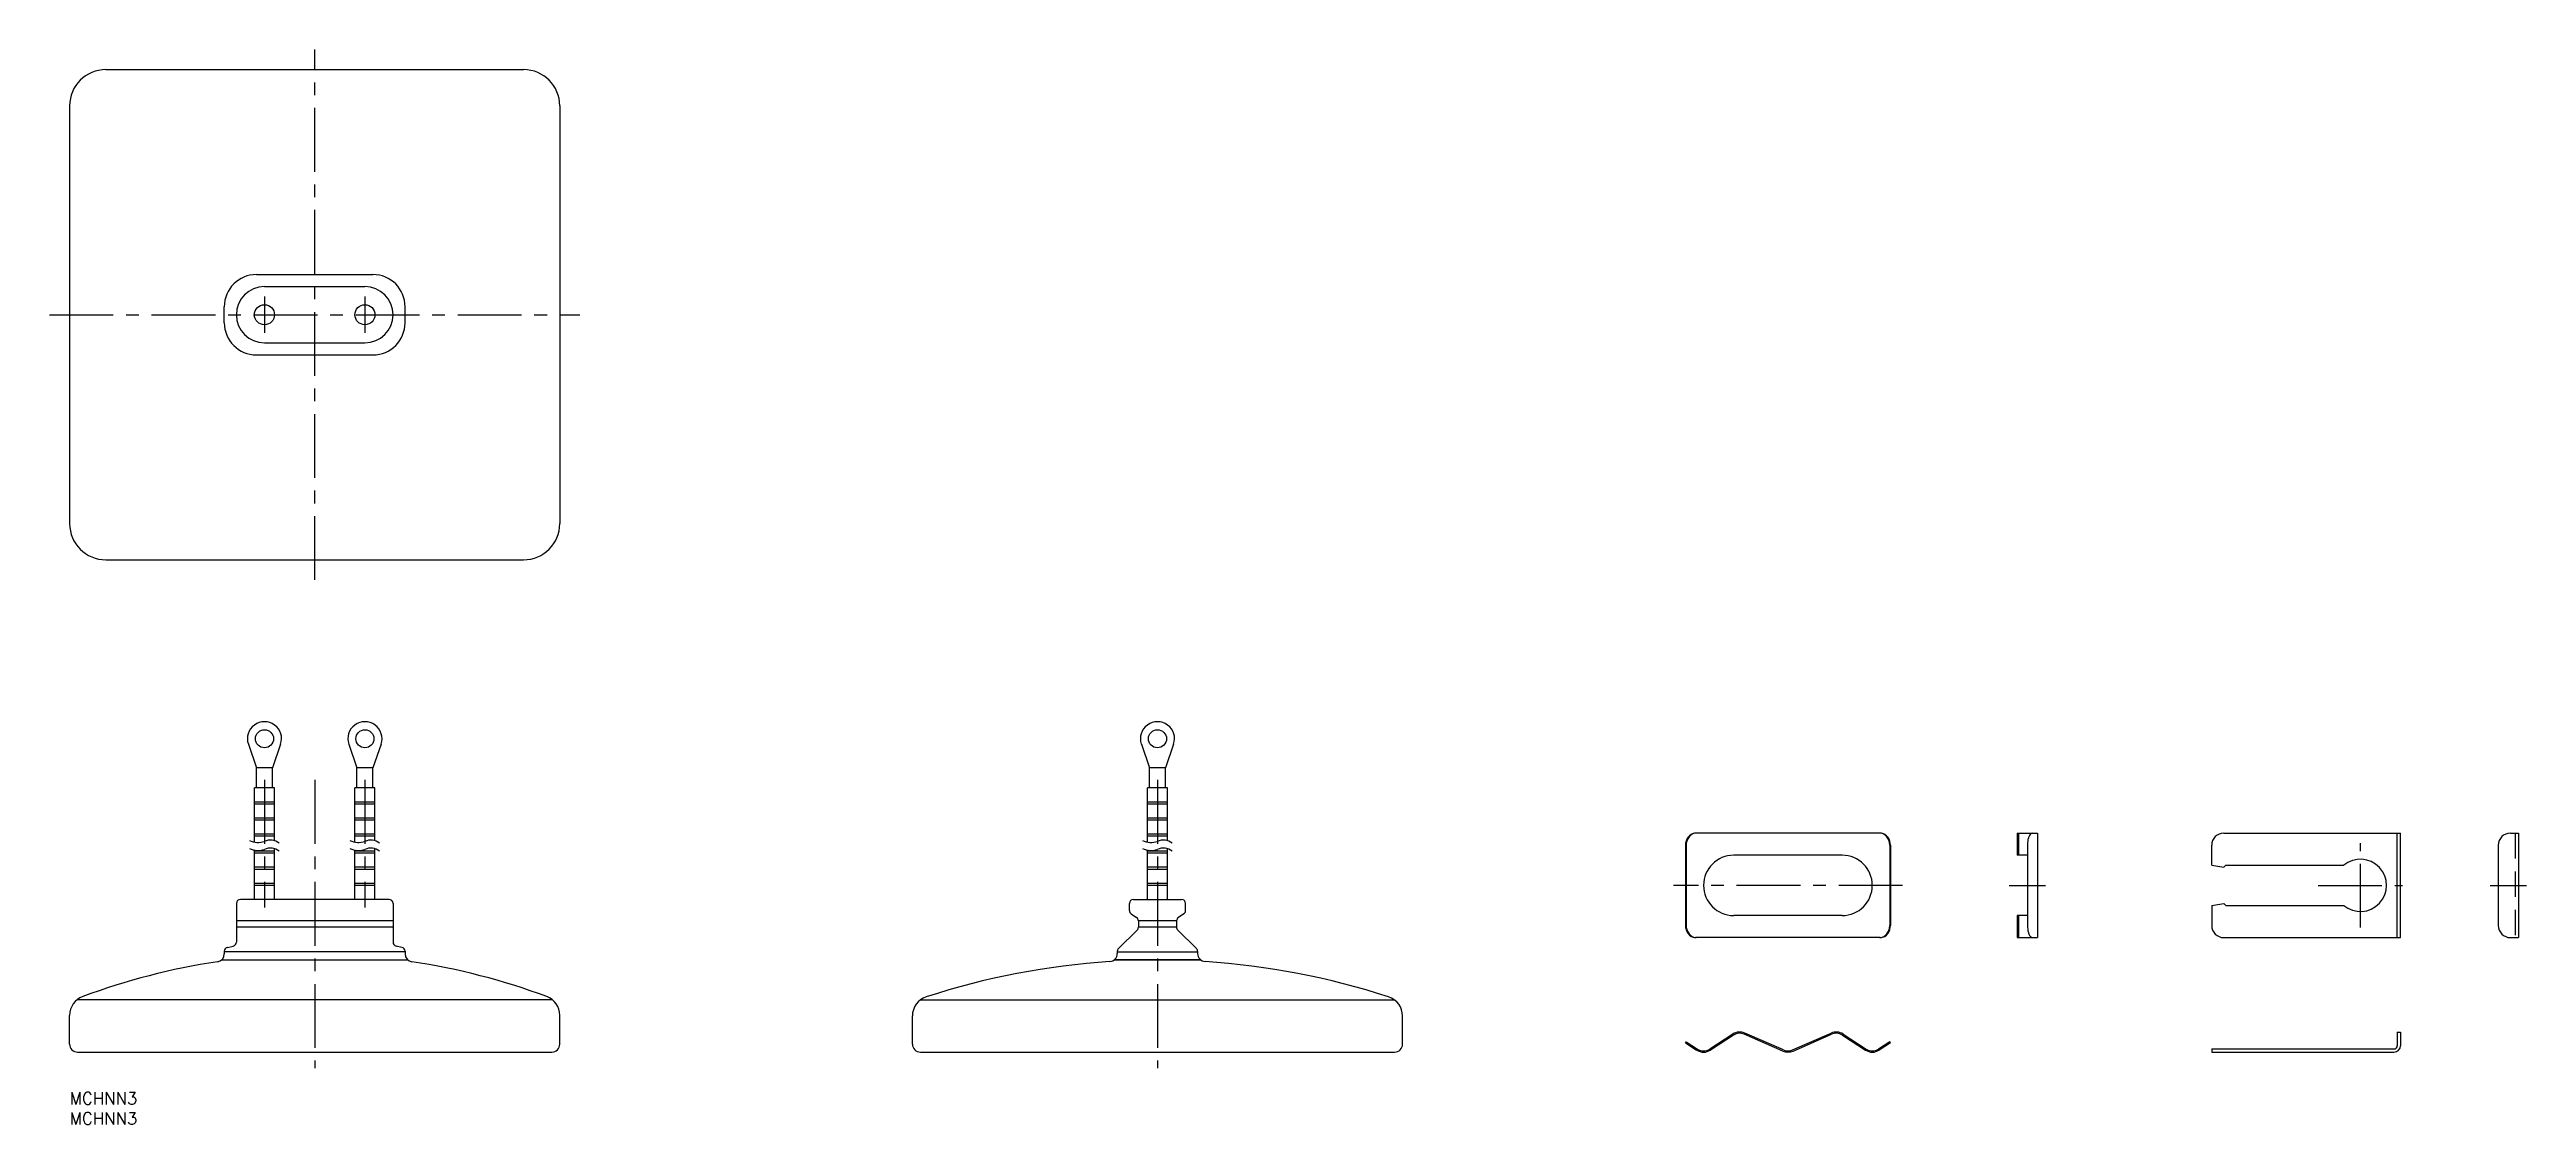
# Model space of a CAD drawing. Extents: x -5 to 611, y -8 to 260.
import ezdxf

# ---------------------------------------------------------------- set-up
doc = ezdxf.new("R2010")
doc.units = 0
doc.header["$LTSCALE"] = 0.5
doc.linetypes.add('CENTER', pattern=[50.8, 31.75, -6.35, 6.35, -6.35])
doc.linetypes.add('DASHED', pattern=[19.05, 12.7, -6.35])
for name, color, linetype in [('MSM_CENTER', 1, 'CENTER'), ('MSM_CONTINUOUS', 7, 'CONTINUOUS'), ('MSM_DASHED', 4, 'DASHED'), ('MSM_NARROW', 5, 'CONTINUOUS'), ('MSM_PART_NUMBER', 7, 'CONTINUOUS')]:
    doc.layers.add(name, color=color, linetype=linetype)
doc.styles.get("Standard").update_dxf_attribs({"font": 'txt.shx', "height": 3, "bigfont": 'bigfont.shx'})

# ---------------------------------------------------------------- blocks, each defined once
blk = doc.blocks.new('*U41')
at = {"layer": 'MSM_PART_NUMBER'}
blk.add_text('MCHNN3', height=3, dxfattribs=at).set_placement((0, -3))
blk = doc.blocks.new('*U42')
at = {"layer": 'MSM_PART_NUMBER'}
blk.add_text('MCHNN3', height=3, dxfattribs=at).set_placement((0, -8))

msp = doc.modelspace()

# ---------------------------------------------------------------- linework, layer by layer
at = {"layer": 'MSM_CENTER'}
for p, q in [((61, 127.54), (61, 259.54)), ((48.5, 198.04), (48.5, 189.04)), ((73.5, 198.04), (73.5, 189.04)), ((-5, 193.54), (127, 193.54)), ((48.5, 77.75), (48.5, 46)), ((61, 77.75), (61, 6)), ((73.5, 77.75), (73.5, 46)), ((270.76, 77.75), (270.76, 6)), ((570.15, 41.01), (570.15, 62.01)), ((456.18, 51.51), (399.18, 51.51)), ((482.76, 51.51), (491.76, 51.51)), ((559.65, 51.51), (580.65, 51.51)), ((602.49, 51.51), (611.49, 51.51))]:
    msp.add_line(p, q, dxfattribs=at)
at = {"layer": 'MSM_CONTINUOUS'}
for p, q in [((9, 254.54), (113, 254.54)), ((0, 245.54), (0, 141.54)), ((122, 245.54), (122, 141.54)), ((46.5, 203.54), (75.5, 203.54)), ((48.5, 200.54), (73.5, 200.54)), ((38.5, 191.54), (38.5, 195.54)), ((83.5, 191.54), (83.5, 195.54)), ((48.5, 186.54), (73.5, 186.54)), ((46.5, 183.54), (75.5, 183.54)), ((9, 132.54), (113, 132.54)), ((44.48, 86.62), (46.5, 80.75)), ((52.52, 86.62), (50.5, 80.75)), ((69.48, 86.62), (71.5, 80.75)), ((77.52, 86.62), (75.5, 80.75)), ((266.75, 86.62), (268.76, 80.75)), ((274.78, 86.62), (272.76, 80.75)), ((46.5, 75.75), (46.5, 80.75)), ((50.5, 80.75), (46.5, 80.75)), ((50.5, 75.75), (50.5, 80.75)), ((71.5, 75.75), (71.5, 80.75)), ((75.5, 80.75), (71.5, 80.75)), ((75.5, 75.75), (75.5, 80.75)), ((268.76, 75.75), (268.76, 80.75)), ((272.76, 80.75), (268.76, 80.75)), ((272.76, 75.75), (272.76, 80.75)), ((51, 75.75), (46, 75.75)), ((46, 62.29), (46, 75.75)), ((51, 62.61), (51, 75.75)), ((76, 75.75), (71, 75.75)), ((71, 62.29), (71, 75.75)), ((76, 62.61), (76, 75.75)), ((273.26, 75.75), (268.26, 75.75)), ((268.26, 62.29), (268.26, 75.75)), ((273.26, 62.61), (273.26, 75.75)), ((51, 72.25), (46, 72.25)), ((51, 71.75), (46, 71.75)), ((51, 68.25), (46, 68.25)), ((76, 72.25), (71, 72.25)), ((76, 71.75), (71, 71.75)), ((76, 68.25), (71, 68.25)), ((273.26, 72.25), (268.26, 72.25)), ((273.26, 71.75), (268.26, 71.75)), ((273.26, 68.25), (268.26, 68.25)), ((51, 67.75), (46, 67.75)), ((51, 64.25), (46, 64.25)), ((51, 63.75), (46, 63.75)), ((76, 67.75), (71, 67.75)), ((76, 64.25), (71, 64.25)), ((76, 63.75), (71, 63.75)), ((273.26, 67.75), (268.26, 67.75)), ((273.26, 64.25), (268.26, 64.25)), ((273.26, 63.75), (268.26, 63.75)), ((450.67, 64.51), (404.7, 64.51)), ((484.76, 64.51), (489.76, 64.51)), ((484.76, 64.51), (484.76, 59.01)), ((487.31, 61.68), (487.31, 41.51)), ((489.76, 64.51), (489.76, 38.51)), ((536.15, 64.51), (580.15, 64.51)), ((579.35, 38.51), (579.35, 64.51)), ((580.15, 38.51), (580.15, 64.51)), ((607.49, 64.51), (609.49, 64.51)), ((609.49, 64.51), (609.49, 38.51)), ((46, 48), (46, 60.29)), ((51, 60), (46, 60)), ((51, 59.5), (46, 59.5)), ((51, 56), (46, 56)), ((51, 55.5), (46, 55.5)), ((51, 48), (51, 60.61)), ((71, 48), (71, 60.29)), ((76, 60), (71, 60)), ((76, 59.5), (71, 59.5)), ((76, 56), (71, 56)), ((76, 55.5), (71, 55.5)), ((76, 48), (76, 60.61)), ((268.26, 48), (268.26, 60.29)), ((273.26, 60), (268.26, 60)), ((273.26, 59.5), (268.26, 59.5)), ((273.26, 56), (268.26, 56)), ((273.26, 55.5), (268.26, 55.5)), ((273.26, 48), (273.26, 60.61)), ((402.18, 61.51), (402.18, 41.51)), ((402.35, 61.51), (402.35, 41.51)), ((441.18, 59.01), (414.18, 59.01)), ((453.02, 61.51), (453.02, 41.51)), ((453.18, 61.51), (453.18, 41.51)), ((487.31, 59.01), (484.76, 59.01)), ((533.15, 56.51), (533.15, 61.51)), ((533.15, 56.51), (536.15, 56.01)), ((536.15, 56.01), (536.65, 56.51)), ((536.65, 56.51), (566, 56.51)), ((604.49, 61.51), (604.49, 41.51)), ((51, 52), (46, 52)), ((51, 51.5), (46, 51.5)), ((76, 52), (71, 52)), ((76, 51.5), (71, 51.5)), ((273.26, 52), (268.26, 52)), ((273.26, 51.5), (268.26, 51.5)), ((41.5, 47), (41.5, 37.38)), ((79.5, 48), (42.5, 48)), ((80.5, 47), (80.5, 37.38)), ((263.76, 45.24), (263.76, 47)), ((264.21, 44.4), (265.57, 43.5)), ((264.76, 48), (276.76, 48)), ((277.32, 44.4), (275.96, 43.5)), ((277.76, 45.24), (277.76, 47)), ((441.18, 44.01), (414.18, 44.01)), ((487.31, 44.01), (484.76, 44.01)), ((484.76, 44.01), (484.76, 38.51)), ((533.15, 46.51), (536.15, 47.01)), ((533.15, 46.51), (533.15, 41.51)), ((536.15, 47.01), (536.65, 46.51)), ((536.65, 46.51), (566, 46.51)), ((80.5, 42.66), (41.5, 42.66)), ((80.5, 41.1), (41.5, 41.1)), ((261.06, 35.79), (265.72, 40.38)), ((266.01, 42.66), (266.01, 41.1)), ((275.51, 42.66), (266.01, 42.66)), ((275.51, 41.1), (266.01, 41.1)), ((275.51, 42.66), (275.51, 41.1)), ((280.47, 35.79), (275.81, 40.38)), ((450.67, 38.51), (404.7, 38.51)), ((484.76, 38.51), (489.76, 38.51)), ((536.15, 38.51), (580.15, 38.51)), ((607.49, 38.51), (609.49, 38.51)), ((37.88, 33), (84.12, 33)), ((38.5, 35.1), (38.5, 34.45)), ((83.5, 35), (38.5, 35)), ((39.28, 36.08), (40.72, 36.4)), ((82.72, 36.08), (81.28, 36.4)), ((83.5, 35.1), (83.5, 34.45)), ((260.02, 33), (281.51, 33)), ((281.51, 33), (260.12, 33)), ((260.76, 35.08), (260.76, 34.56)), ((260.76, 35), (280.76, 35)), ((280.76, 35.08), (280.76, 34.56)), ((0, 12), (0, 19.15)), ((120.19, 23), (1.81, 23)), ((122, 12), (122, 19.15)), ((209.76, 12), (209.76, 19)), ((211.76, 23), (329.76, 23)), ((331.76, 12), (331.76, 19)), ((402.18, 12.32), (402.35, 12.57)), ((402.35, 12.57), (405.13, 10.76)), ((413.96, 14.49), (408.24, 10.76)), ((414.13, 14.24), (408.4, 10.51)), ((426.42, 10.26), (416.82, 14.46)), ((426.54, 10.54), (416.94, 14.74)), ((428.82, 10.54), (438.42, 14.74)), ((428.94, 10.26), (438.54, 14.46)), ((441.24, 14.24), (446.96, 10.51)), ((441.4, 14.49), (447.13, 10.76)), ((453.02, 12.57), (450.24, 10.76)), ((453.18, 12.32), (453.02, 12.57)), ((579.35, 15), (580.15, 15)), ((579.35, 15), (579.35, 11.6)), ((580.15, 15), (580.15, 11.6)), ((2, 10), (120, 10)), ((211.76, 10), (329.76, 10)), ((402.18, 12.32), (404.96, 10.51)), ((453.18, 12.32), (450.4, 10.51)), ((533.15, 10.8), (578.55, 10.8)), ((533.15, 10.8), (533.15, 10)), ((533.15, 10), (578.55, 10))]:
    msp.add_line(p, q, dxfattribs=at)
for centre, radius in [((48.5, 193.54), 2.5), ((73.5, 193.54), 2.5), ((48.5, 88), 2.25), ((73.5, 88), 2.25), ((270.76, 88), 2.25)]:
    msp.add_circle(centre, radius, dxfattribs=at)
for centre, radius, start, end in [((9, 245.54), 9, 90, 180), ((113, 245.54), 9, 0, 90), ((46.5, 195.54), 8, 90, 180), ((75.5, 195.54), 8, 0, 90), ((48.5, 193.54), 7, 90, 270), ((73.5, 193.54), 7, 270, 90), ((46.5, 191.54), 8, 180, 270), ((75.5, 191.54), 8, 270, 360), ((9, 141.54), 9, 180, 270), ((113, 141.54), 9, 270, 0), ((48.5, 88), 4.25, 341, 199), ((73.5, 88), 4.25, 341, 199), ((270.76, 88), 4.25, 341, 199), ((405.75, 61.47), 3.57, 146.64547, 179.42562), ((405.87, 61.51), 3.53, 163.1392, 180.03654), ((405.37, 61.66), 3, 117.12179, 162.9522), ((404.8, 62.05), 2.46, 92.51847, 145.66977), ((404.86, 62.36), 2.15, 90.11307, 113.65324), ((450.5, 62.36), 2.15, 66.34676, 89.88693), ((450.56, 62.05), 2.46, 34.33023, 87.48153), ((449.99, 61.66), 3, 17.0478, 62.87821), ((449.61, 61.47), 3.57, 0.57438, 33.35453), ((449.49, 61.51), 3.53, 359.96346, 16.8608), ((494.87, 61.47), 7.57, 166.58807, 178.42347), ((491.53, 62.04), 4.19, 152.71819, 163.55375), ((488.72, 63.5), 1.02, 100.72339, 153.68432), ((536.15, 61.51), 3, 90, 180), ((607.49, 61.51), 3, 90, 180), ((414.18, 51.51), 7.5, 90, 270), ((441.18, 51.51), 7.5, 270, 90), ((570.15, 51.51), 6.5, 230.28486, 129.71514), ((42.5, 47), 1, 90, 180), ((79.5, 47), 1, 0, 90), ((264.76, 47), 1, 90, 180), ((264.76, 45.24), 1, 180, 236.3), ((265.01, 42.66), 1, 0, 56.3), ((276.51, 42.66), 1, 123.7, 180), ((276.76, 47), 1, 0, 90), ((276.76, 45.24), 1, 303.7, 0), ((40.5, 37.38), 1, 282.7, 0), ((81.5, 37.38), 1, 180, 257.3), ((265.01, 41.1), 1, 314.6, 0), ((276.51, 41.1), 1, 180, 225.4), ((405.75, 41.55), 3.57, 180.57438, 213.35453), ((405.87, 41.51), 3.53, 179.96346, 196.8608), ((405.37, 41.37), 3, 197.0478, 242.87821), ((404.8, 40.97), 2.46, 214.33023, 267.48153), ((404.86, 40.66), 2.15, 246.34676, 269.88693), ((450.5, 40.66), 2.15, 270.11307, 293.65324), ((450.56, 40.97), 2.46, 272.51847, 325.66977), ((449.99, 41.37), 3, 297.12179, 342.9522), ((449.61, 41.55), 3.57, 326.64547, 359.42562), ((449.49, 41.51), 3.53, 343.1392, 0.03654), ((494.64, 41.51), 7.33, 180.00992, 193.53403), ((491.53, 40.98), 4.19, 196.44625, 207.28181), ((488.72, 39.52), 1.02, 206.31568, 259.27661), ((536.15, 41.51), 3, 180, 270), ((607.49, 41.51), 3, 180, 270), ((61, -131), 165.25, 98.42341, 110.45392), ((36.5, 34.45), 2, 278.42341, 0), ((39.5, 35.1), 1, 102.7, 180), ((82.5, 35.1), 1, 0, 77.3), ((85.5, 34.45), 2, 180, 261.57659), ((61, -131), 165.25, 69.54608, 81.57659), ((271.76, -157), 190, 93.88237, 107.94525), ((258.76, 34.56), 2, 273.88237, 0), ((261.76, 35.08), 1, 134.6, 180), ((279.76, 35.08), 1, 0, 45.4), ((282.76, 34.56), 2, 180, 266.11763), ((269.76, -157), 190, 72.05475, 86.11763), ((5, 19.15), 5, 110.45392, 180), ((117, 19.15), 5, 0, 69.54608), ((214.76, 19), 5, 107.94525, 180), ((326.76, 19), 5, 0, 72.05475), ((415.68, 11.85), 3.15, 66.37517, 123.06685), ((415.68, 11.85), 2.85, 66.37517, 123.06685), ((439.68, 11.85), 3.15, 56.93315, 113.62483), ((439.68, 11.85), 2.85, 56.93315, 113.62483), ((2, 12), 2, 180, 270), ((120, 12), 2, 270, 0), ((211.76, 12), 2, 180, 270), ((329.76, 12), 2, 270, 0), ((406.68, 13.15), 3.15, 236.93315, 303.06685), ((406.68, 13.15), 2.85, 236.93315, 303.06685), ((427.68, 13.15), 3.15, 246.37517, 293.62483), ((427.68, 13.15), 2.85, 246.37517, 293.62483), ((448.68, 13.15), 3.15, 236.93315, 303.06685), ((448.68, 13.15), 2.85, 236.93315, 303.06685), ((578.55, 11.6), 1.6, 270, 0), ((578.55, 11.6), 0.8, 270, 0)]:
    msp.add_arc(centre, radius, start, end, dxfattribs=at)
at = {"layer": 'MSM_DASHED'}
for p, q in [((485.06, 64.51), (485.06, 59.01)), ((608.69, 64.51), (608.69, 38.51)), ((485.06, 44.01), (485.06, 38.51))]:
    msp.add_line(p, q, dxfattribs=at)
at = {"layer": 'MSM_NARROW'}
for centre, radius, start, end in [((46.95, 67.04), 4.85, 243.36362, 288.62146), ((49.95, 59.38), 3.4, 50.27459, 115.29426), ((71.95, 67.04), 4.85, 243.36362, 288.62146), ((74.95, 59.38), 3.4, 50.27459, 115.29426), ((269.22, 67.04), 4.85, 243.36362, 288.62146), ((272.21, 59.38), 3.4, 50.27459, 115.29426), ((46.95, 65.04), 4.85, 243.36362, 288.62146), ((49.95, 57.38), 3.4, 50.27459, 115.29426), ((71.95, 65.04), 4.85, 243.36362, 288.62146), ((74.95, 57.38), 3.4, 50.27459, 115.29426), ((269.22, 65.04), 4.85, 243.36362, 288.62146), ((272.21, 57.38), 3.4, 50.27459, 115.29426)]:
    msp.add_arc(centre, radius, start, end, dxfattribs=at)

# ---------------------------------------------------------------- block references
at = {"layer": 'MSM_CONTINUOUS'}
for name in ['*U41', '*U42']:
    msp.add_blockref(name, (0, 0), dxfattribs=at)

doc.saveas('drawing.dxf')
